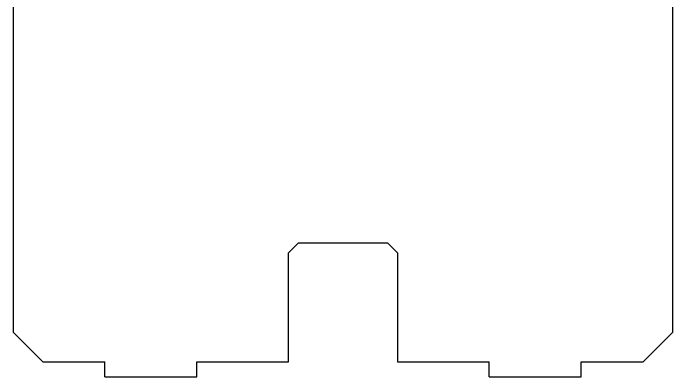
# Model space of a CAD drawing. Header units: metres. Extents: x 172 to 438, y 1679 to 2008.
# Drawn here: x 172.4 to 438.4, y 1678.7 to 1825.4 of the extents above; entities that cross this region are included whole.
import ezdxf

# ---------------------------------------------------------------- set-up
doc = ezdxf.new("R2010")
doc.units = ezdxf.units.M

msp = doc.modelspace()

# ---------------------------------------------------------------- linework, layer by layer
at = {"layer": 'GROUP0'}
for p, q in [((438.43, 1696.67, 0), (438.43, 1909.67, 0)), ((172.43, 1899.67, 0), (172.43, 1696.67, 0)), ((283.43, 1728.67, 0), (287.43, 1732.67, 0)), ((287.43, 1732.67, 0), (323.43, 1732.67, 0)), ((323.43, 1732.67, 0), (327.43, 1728.67, 0)), ((283.43, 1684.67, 0), (283.43, 1728.67, 0)), ((327.43, 1728.67, 0), (327.43, 1684.67, 0)), ((172.43, 1696.67, 0), (184.43, 1684.67, 0)), ((426.43, 1684.67, 0), (438.43, 1696.67, 0)), ((184.43, 1684.67, 0), (209.43, 1684.67, 0)), ((209.43, 1678.67, 0), (209.43, 1684.67, 0)), ((246.43, 1684.67, 0), (283.43, 1684.67, 0)), ((246.43, 1678.67, 0), (246.43, 1684.67, 0)), ((327.43, 1684.67, 0), (364.43, 1684.67, 0)), ((364.43, 1678.67, 0), (364.43, 1684.67, 0)), ((401.43, 1678.67, 0), (401.43, 1684.67, 0)), ((401.43, 1684.67, 0), (426.43, 1684.67, 0)), ((209.43, 1678.67, 0), (246.43, 1678.67, 0)), ((364.43, 1678.67, 0), (401.43, 1678.67, 0))]:
    msp.add_line(p, q, dxfattribs=at)

doc.saveas('drawing.dxf')
